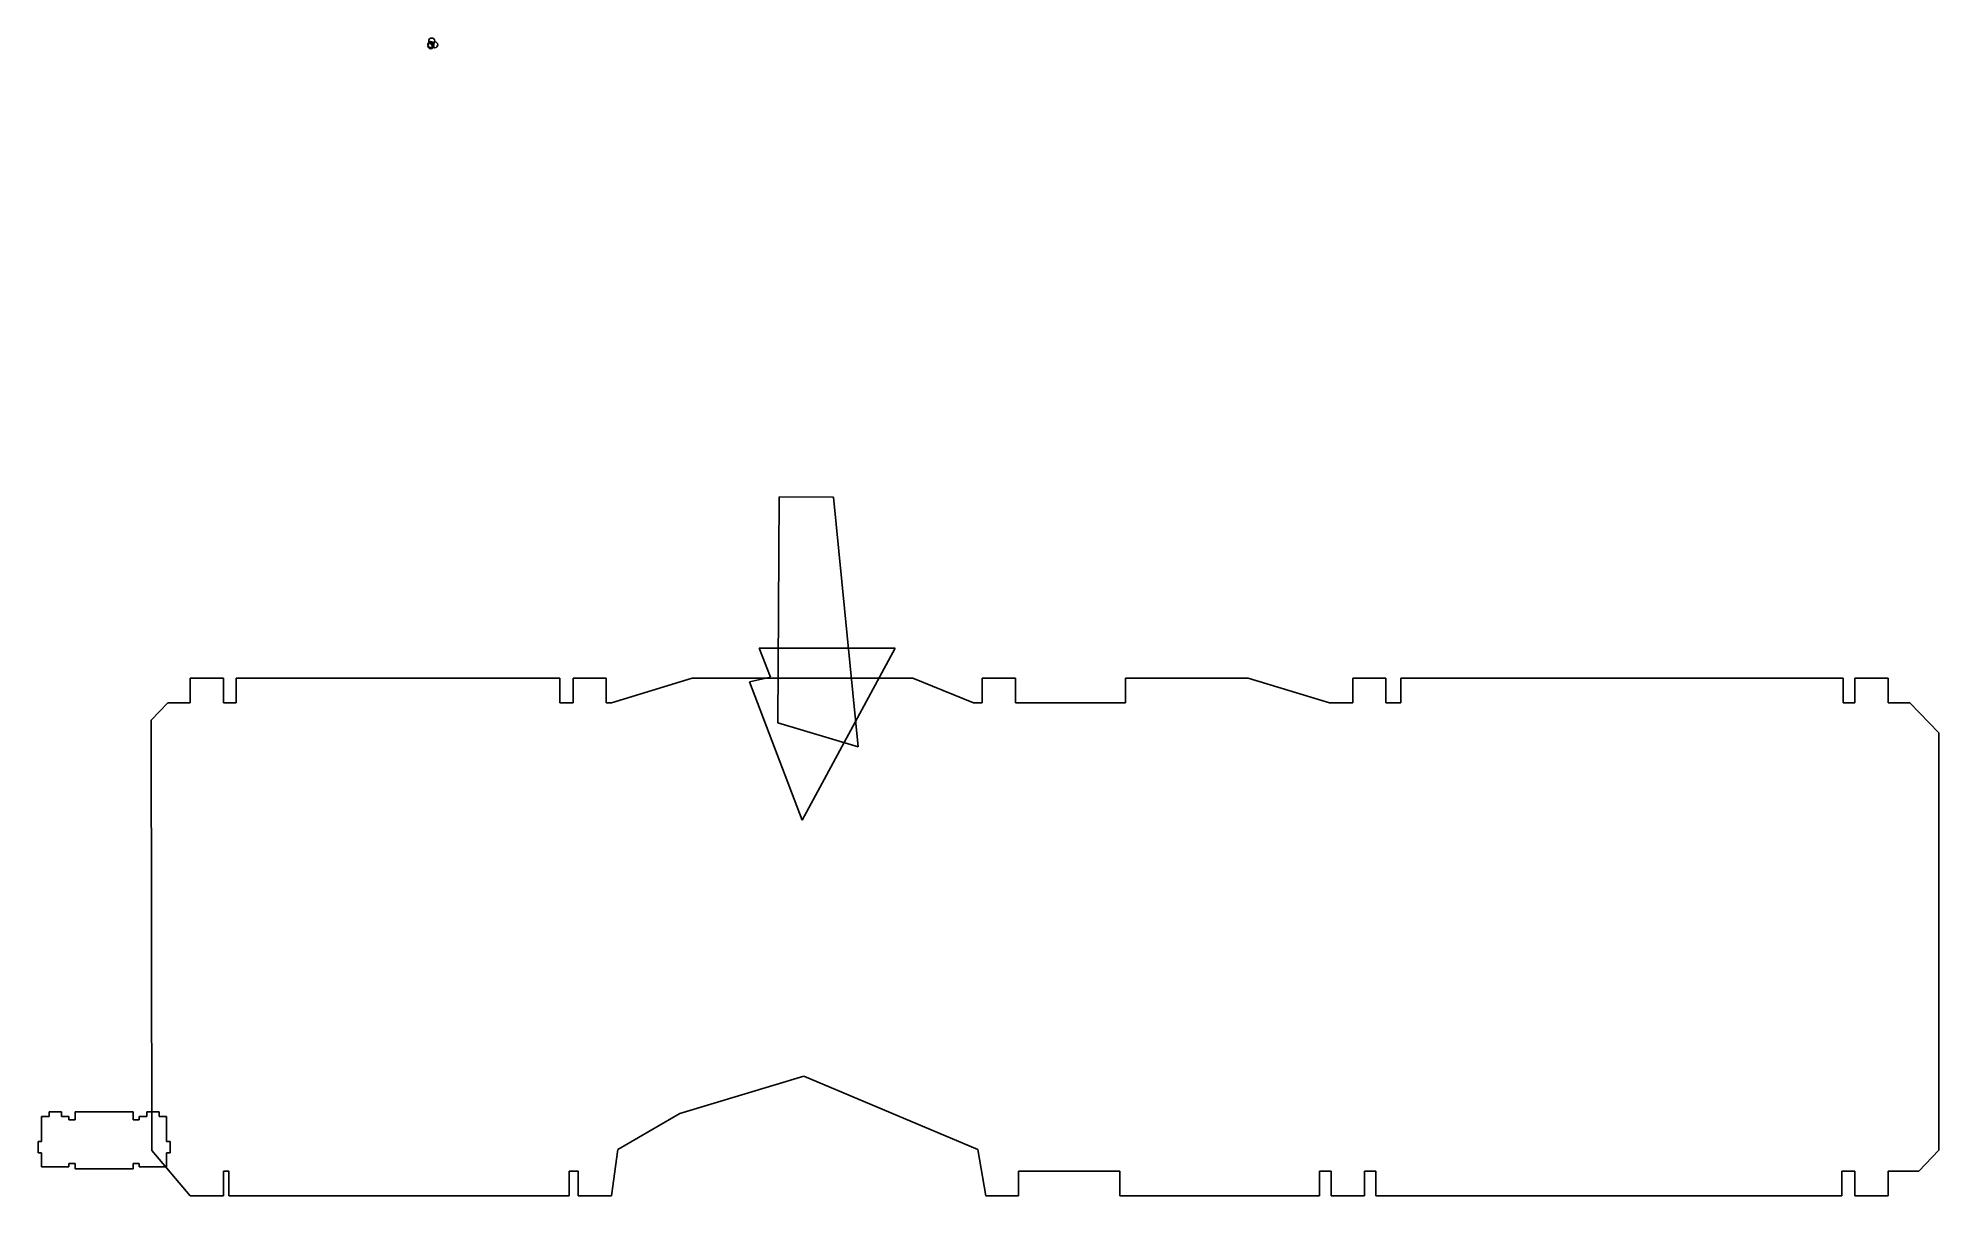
# Model space of a CAD drawing. Extents: x 25 to 1782, y 23 to 1093.
import ezdxf

# ---------------------------------------------------------------- set-up
doc = ezdxf.new("R2010")
doc.units = 0

msp = doc.modelspace()

# ---------------------------------------------------------------- linework, layer by layer
at = {"layer": 'Layer 1'}
for p, q in [((386.144266, 1091.228281), (385.927, 1090.15)), ((386.144266, 1091.228281), (385.927, 1090.15)), ((386.144266, 1091.228281), (385.927, 1090.15)), ((386.144266, 1091.228281), (385.927, 1090.15)), ((386.144266, 1091.228281), (385.927, 1090.15)), ((386.144266, 1091.228281), (385.927, 1090.15)), ((386.144266, 1091.228281), (385.927, 1090.15)), ((385.927, 1090.15), (386.144266, 1089.0775)), ((385.927, 1090.15), (386.144266, 1089.0775)), ((385.927, 1090.15), (386.144266, 1089.0775)), ((385.927, 1090.15), (386.144266, 1089.0775)), ((385.927, 1090.15), (386.144266, 1089.0775)), ((385.927, 1090.15), (386.144266, 1089.0775)), ((385.927, 1090.15), (386.144266, 1089.0775)), ((386.861922, 1089.402344), (385.983625, 1088.80875)), ((386.736625, 1092.10875), (386.144266, 1091.228281)), ((386.736625, 1092.10875), (386.144266, 1091.228281)), ((386.736625, 1092.10875), (386.144266, 1091.228281)), ((386.736625, 1092.10875), (386.144266, 1091.228281)), ((386.736625, 1092.10875), (386.144266, 1091.228281)), ((386.736625, 1092.10875), (386.144266, 1091.228281)), ((386.736625, 1092.10875), (386.144266, 1091.228281)), ((387.614922, 1092.702344), (386.736625, 1092.10875)), ((387.614922, 1092.702344), (386.736625, 1092.10875)), ((387.614922, 1092.702344), (386.736625, 1092.10875)), ((387.614922, 1092.702344), (386.736625, 1092.10875)), ((387.614922, 1092.702344), (386.736625, 1092.10875)), ((387.614922, 1092.702344), (386.736625, 1092.10875)), ((387.614922, 1092.702344), (386.736625, 1092.10875)), ((387.937, 1089.62), (386.861922, 1089.402344)), ((388.69, 1092.92), (387.614922, 1092.702344)), ((388.69, 1092.92), (387.614922, 1092.702344)), ((388.69, 1092.92), (387.614922, 1092.702344)), ((388.69, 1092.92), (387.614922, 1092.702344)), ((388.69, 1092.92), (387.614922, 1092.702344)), ((388.69, 1092.92), (387.614922, 1092.702344)), ((388.69, 1092.92), (387.614922, 1092.702344)), ((389.0135, 1089.402344), (387.937, 1089.62)), ((389.7665, 1092.702344), (388.69, 1092.92)), ((389.7665, 1092.702344), (388.69, 1092.92)), ((389.7665, 1092.702344), (388.69, 1092.92)), ((389.7665, 1092.702344), (388.69, 1092.92)), ((389.7665, 1092.702344), (388.69, 1092.92)), ((389.7665, 1092.702344), (388.69, 1092.92)), ((389.7665, 1092.702344), (388.69, 1092.92)), ((389.892, 1088.80875), (389.0135, 1089.402344)), ((390.539922, 1089.192344), (389.661625, 1088.59875)), ((390.645, 1092.10875), (389.7665, 1092.702344)), ((390.645, 1092.10875), (389.7665, 1092.702344)), ((390.645, 1092.10875), (389.7665, 1092.702344)), ((390.645, 1092.10875), (389.7665, 1092.702344)), ((390.645, 1092.10875), (389.7665, 1092.702344)), ((390.645, 1092.10875), (389.7665, 1092.702344)), ((390.645, 1092.10875), (389.7665, 1092.702344)), ((391.615, 1089.41), (390.539922, 1089.192344)), ((391.237, 1091.228281), (390.645, 1092.10875)), ((391.237, 1091.228281), (390.645, 1092.10875)), ((391.237, 1091.228281), (390.645, 1092.10875)), ((391.237, 1091.228281), (390.645, 1092.10875)), ((391.237, 1091.228281), (390.645, 1092.10875)), ((391.237, 1091.228281), (390.645, 1092.10875)), ((391.237, 1091.228281), (390.645, 1092.10875)), ((391.454, 1090.15), (391.237, 1091.228281)), ((391.454, 1090.15), (391.237, 1091.228281)), ((391.454, 1090.15), (391.237, 1091.228281)), ((391.454, 1090.15), (391.237, 1091.228281)), ((391.454, 1090.15), (391.237, 1091.228281)), ((391.454, 1090.15), (391.237, 1091.228281)), ((391.454, 1090.15), (391.237, 1091.228281)), ((391.237, 1089.0775), (391.454, 1090.15)), ((391.237, 1089.0775), (391.454, 1090.15)), ((391.237, 1089.0775), (391.454, 1090.15)), ((391.237, 1089.0775), (391.454, 1090.15)), ((391.237, 1089.0775), (391.454, 1090.15)), ((391.237, 1089.0775), (391.454, 1090.15)), ((391.237, 1089.0775), (391.454, 1090.15)), ((391.454, 1090.15), (391.454, 1090.15)), ((391.454, 1090.15), (391.454, 1090.15)), ((391.454, 1090.15), (391.454, 1090.15)), ((391.454, 1090.15), (391.454, 1090.15)), ((391.454, 1090.15), (391.454, 1090.15)), ((391.454, 1090.15), (391.454, 1090.15)), ((391.454, 1090.15), (391.454, 1090.15)), ((392.6915, 1089.192344), (391.615, 1089.41)), ((393.57, 1088.59875), (392.6915, 1089.192344)), ((385.391266, 1087.928281), (385.174, 1086.85)), ((385.174, 1086.85), (385.391266, 1085.7775)), ((385.392266, 1086.838281), (385.175, 1085.76)), ((385.175, 1085.76), (385.392266, 1084.6875)), ((385.983625, 1088.80875), (385.391266, 1087.928281)), ((385.391266, 1085.7775), (385.983625, 1084.9)), ((385.984625, 1087.71875), (385.392266, 1086.838281)), ((385.392266, 1084.6875), (385.984625, 1083.81)), ((385.983625, 1084.9), (386.861922, 1084.3075)), ((386.862922, 1088.312344), (385.984625, 1087.71875)), ((385.984625, 1083.81), (386.862922, 1083.2175)), ((386.144266, 1089.0775), (386.736625, 1088.2)), ((386.144266, 1089.0775), (386.736625, 1088.2)), ((386.144266, 1089.0775), (386.736625, 1088.2)), ((386.144266, 1089.0775), (386.736625, 1088.2)), ((386.144266, 1089.0775), (386.736625, 1088.2)), ((386.144266, 1089.0775), (386.736625, 1088.2)), ((386.144266, 1089.0775), (386.736625, 1088.2)), ((386.736625, 1088.2), (387.614922, 1087.6075)), ((386.736625, 1088.2), (387.614922, 1087.6075)), ((386.736625, 1088.2), (387.614922, 1087.6075)), ((386.736625, 1088.2), (387.614922, 1087.6075)), ((386.736625, 1088.2), (387.614922, 1087.6075)), ((386.736625, 1088.2), (387.614922, 1087.6075)), ((386.736625, 1088.2), (387.614922, 1087.6075)), ((386.861922, 1084.3075), (387.937, 1084.09)), ((387.938, 1088.53), (386.862922, 1088.312344)), ((386.862922, 1083.2175), (387.938, 1083)), ((387.614922, 1087.6075), (388.69, 1087.39)), ((387.614922, 1087.6075), (388.69, 1087.39)), ((387.614922, 1087.6075), (388.69, 1087.39)), ((387.614922, 1087.6075), (388.69, 1087.39)), ((387.614922, 1087.6075), (388.69, 1087.39)), ((387.614922, 1087.6075), (388.69, 1087.39)), ((387.614922, 1087.6075), (388.69, 1087.39)), ((387.937, 1084.09), (389.0135, 1084.3075)), ((389.0145, 1088.312344), (387.938, 1088.53)), ((387.938, 1083), (389.0145, 1083.2175)), ((388.69, 1087.39), (389.7665, 1087.6075)), ((388.69, 1087.39), (389.7665, 1087.6075)), ((388.69, 1087.39), (389.7665, 1087.6075)), ((388.69, 1087.39), (389.7665, 1087.6075)), ((388.69, 1087.39), (389.7665, 1087.6075)), ((388.69, 1087.39), (389.7665, 1087.6075)), ((388.69, 1087.39), (389.7665, 1087.6075)), ((389.069266, 1087.718281), (388.852, 1086.64)), ((388.852, 1086.64), (389.069266, 1085.5675)), ((389.0135, 1084.3075), (389.892, 1084.9)), ((389.893, 1087.71875), (389.0145, 1088.312344)), ((389.0145, 1083.2175), (389.893, 1083.81)), ((389.661625, 1088.59875), (389.069266, 1087.718281)), ((389.069266, 1085.5675), (389.661625, 1084.69)), ((389.661625, 1084.69), (390.539922, 1084.0975)), ((389.7665, 1087.6075), (390.645, 1088.2)), ((389.7665, 1087.6075), (390.645, 1088.2)), ((389.7665, 1087.6075), (390.645, 1088.2)), ((389.7665, 1087.6075), (390.645, 1088.2)), ((389.7665, 1087.6075), (390.645, 1088.2)), ((389.7665, 1087.6075), (390.645, 1088.2)), ((389.7665, 1087.6075), (390.645, 1088.2)), ((390.484, 1087.928281), (389.892, 1088.80875)), ((389.892, 1084.9), (390.484, 1085.7775)), ((390.485, 1086.838281), (389.893, 1087.71875)), ((389.893, 1083.81), (390.485, 1084.6875)), ((390.701, 1086.85), (390.484, 1087.928281)), ((390.484, 1085.7775), (390.701, 1086.85)), ((390.702, 1085.76), (390.485, 1086.838281)), ((390.485, 1084.6875), (390.702, 1085.76)), ((390.539922, 1084.0975), (391.615, 1083.88)), ((390.645, 1088.2), (391.237, 1089.0775)), ((390.645, 1088.2), (391.237, 1089.0775)), ((390.645, 1088.2), (391.237, 1089.0775)), ((390.645, 1088.2), (391.237, 1089.0775)), ((390.645, 1088.2), (391.237, 1089.0775)), ((390.645, 1088.2), (391.237, 1089.0775)), ((390.645, 1088.2), (391.237, 1089.0775)), ((390.701, 1086.85), (390.701, 1086.85)), ((390.702, 1085.76), (390.702, 1085.76)), ((391.615, 1083.88), (392.6915, 1084.0975)), ((392.6915, 1084.0975), (393.57, 1084.69)), ((394.162, 1087.718281), (393.57, 1088.59875)), ((393.57, 1084.69), (394.162, 1085.5675)), ((394.379, 1086.64), (394.162, 1087.718281)), ((394.162, 1085.5675), (394.379, 1086.64)), ((394.379, 1086.64), (394.379, 1086.64)), ((708.56, 460.116), (709.877, 668.929)), ((709.877, 668.929), (759.97, 668.782)), ((759.97, 668.782), (782.764, 438.135)), ((701.898, 502.343), (691.364, 529.178)), ((691.364, 529.178), (817.076, 529.178)), ((817.076, 529.178), (731.092, 370.107)), ((817.076, 529.178), (817.076, 529.178)), ((165.612, 478.748), (165.612, 501.547)), ((165.612, 501.547), (196.291, 501.547)), ((196.291, 501.547), (196.291, 478.758)), ((208.154, 478.758), (208.154, 501.568)), ((208.154, 501.568), (507.077, 501.568)), ((507.077, 501.568), (507.077, 478.772)), ((519.308, 478.773), (519.308, 501.547)), ((519.308, 501.547), (549.987, 501.547)), ((549.987, 501.547), (549.987, 478.783)), ((554.844, 478.783), (629.371, 501.568)), ((629.371, 501.568), (833.27, 501.568)), ((682.474, 497.997), (701.898, 502.343)), ((731.092, 370.107), (682.474, 497.997)), ((833.27, 501.568), (889.335, 478.728)), ((897.34, 478.728), (897.34, 501.568)), ((897.34, 501.568), (928.019, 501.568)), ((928.019, 501.568), (928.019, 478.728)), ((1029.81, 478.728), (1029.81, 501.568)), ((1029.81, 501.568), (1143.29, 501.568)), ((1143.29, 501.568), (1218.28, 478.728)), ((1239.83, 478.728), (1239.83, 501.568)), ((1239.83, 501.568), (1270.51, 501.568)), ((1270.51, 501.568), (1270.51, 478.74)), ((1284.33, 478.74), (1284.33, 501.568)), ((1284.33, 501.568), (1692.94, 501.568)), ((1692.94, 501.568), (1692.94, 478.728)), ((1703.77, 478.728), (1703.77, 501.568)), ((1703.77, 501.568), (1734.45, 501.568)), ((1734.45, 501.568), (1734.45, 478.728)), ((129.581, 462.558), (144.804, 478.748)), ((144.804, 478.748), (165.612, 478.748)), ((196.291, 478.758), (208.154, 478.758)), ((507.077, 478.772), (519.308, 478.773)), ((549.987, 478.783), (554.844, 478.783)), ((889.335, 478.728), (897.34, 478.728)), ((928.019, 478.728), (1029.81, 478.728)), ((1218.28, 478.728), (1239.83, 478.728)), ((1270.51, 478.74), (1284.33, 478.74)), ((1692.94, 478.728), (1703.77, 478.728)), ((1734.45, 478.728), (1754.74, 478.728)), ((1754.74, 478.728), (1781.52, 451.009)), ((1754.74, 478.728), (1754.74, 478.728)), ((130.238, 65.078), (129.581, 462.558)), ((782.764, 438.135), (708.56, 460.116)), ((1781.52, 451.009), (1781.52, 65.195)), ((782.764, 438.135), (782.764, 438.135)), ((732.653, 133.738), (618.071, 99.315)), ((893.419, 65.855), (732.653, 133.738)), ((35.085, 96.384), (28.269, 96.384)), ((28.269, 96.384), (28.269, 73.344)), ((35.085, 96.384), (28.269, 96.384)), ((28.269, 96.384), (28.269, 73.344)), ((35.085, 96.384), (28.269, 96.384)), ((28.269, 96.384), (28.269, 73.344)), ((35.085, 96.384), (28.269, 96.384)), ((28.269, 96.384), (28.269, 73.344)), ((35.085, 96.384), (28.269, 96.384)), ((28.269, 96.384), (28.269, 73.344)), ((35.085, 96.384), (28.269, 96.384)), ((28.269, 96.384), (28.269, 73.344)), ((35.085, 96.384), (28.269, 96.384)), ((28.269, 96.384), (28.269, 73.344)), ((46.605, 100.8), (35.085, 100.8)), ((35.085, 100.8), (35.085, 96.384)), ((46.605, 100.8), (35.085, 100.8)), ((35.085, 100.8), (35.085, 96.384)), ((46.605, 100.8), (35.085, 100.8)), ((35.085, 100.8), (35.085, 96.384)), ((46.605, 100.8), (35.085, 100.8)), ((35.085, 100.8), (35.085, 96.384)), ((46.605, 100.8), (35.085, 100.8)), ((35.085, 100.8), (35.085, 96.384)), ((46.605, 100.8), (35.085, 100.8)), ((35.085, 100.8), (35.085, 96.384)), ((46.605, 100.8), (35.085, 100.8)), ((35.085, 100.8), (35.085, 96.384)), ((46.605, 96.384), (46.605, 100.8)), ((46.605, 96.384), (46.605, 100.8)), ((46.605, 96.384), (46.605, 100.8)), ((46.605, 96.384), (46.605, 100.8)), ((46.605, 96.384), (46.605, 100.8)), ((46.605, 96.384), (46.605, 100.8)), ((46.605, 96.384), (46.605, 100.8)), ((53.421, 96.384), (46.605, 96.384)), ((53.421, 96.384), (46.605, 96.384)), ((53.421, 96.384), (46.605, 96.384)), ((53.421, 96.384), (46.605, 96.384)), ((53.421, 96.384), (46.605, 96.384)), ((53.421, 96.384), (46.605, 96.384)), ((53.421, 96.384), (46.605, 96.384)), ((53.421, 93.408), (53.421, 96.384)), ((53.421, 93.408), (53.421, 96.384)), ((53.421, 93.408), (53.421, 96.384)), ((53.421, 93.408), (53.421, 96.384)), ((53.421, 93.408), (53.421, 96.384)), ((53.421, 93.408), (53.421, 96.384)), ((53.421, 93.408), (53.421, 96.384)), ((59.165, 93.408), (53.421, 93.408)), ((59.165, 93.408), (53.421, 93.408)), ((59.165, 93.408), (53.421, 93.408)), ((59.165, 93.408), (53.421, 93.408)), ((59.165, 93.408), (53.421, 93.408)), ((59.165, 93.408), (53.421, 93.408)), ((59.165, 93.408), (53.421, 93.408)), ((112.8, 100.8), (59.165, 100.8)), ((59.165, 100.8), (59.165, 93.408)), ((112.8, 100.8), (59.165, 100.8)), ((59.165, 100.8), (59.165, 93.408)), ((112.8, 100.8), (59.165, 100.8)), ((59.165, 100.8), (59.165, 93.408)), ((112.8, 100.8), (59.165, 100.8)), ((59.165, 100.8), (59.165, 93.408)), ((112.8, 100.8), (59.165, 100.8)), ((59.165, 100.8), (59.165, 93.408)), ((112.8, 100.8), (59.165, 100.8)), ((59.165, 100.8), (59.165, 93.408)), ((112.8, 100.8), (59.165, 100.8)), ((59.165, 100.8), (59.165, 93.408)), ((112.8, 93.408), (112.8, 100.8)), ((112.8, 93.408), (112.8, 100.8)), ((112.8, 93.408), (112.8, 100.8)), ((112.8, 93.408), (112.8, 100.8)), ((112.8, 93.408), (112.8, 100.8)), ((112.8, 93.408), (112.8, 100.8)), ((112.8, 93.408), (112.8, 100.8)), ((118.544, 93.408), (112.8, 93.408)), ((118.544, 93.408), (112.8, 93.408)), ((118.544, 93.408), (112.8, 93.408)), ((118.544, 93.408), (112.8, 93.408)), ((118.544, 93.408), (112.8, 93.408)), ((118.544, 93.408), (112.8, 93.408)), ((118.544, 93.408), (112.8, 93.408)), ((125.36, 96.384), (118.544, 96.384)), ((118.544, 96.384), (118.544, 93.408)), ((125.36, 96.384), (118.544, 96.384)), ((118.544, 96.384), (118.544, 93.408)), ((125.36, 96.384), (118.544, 96.384)), ((118.544, 96.384), (118.544, 93.408)), ((125.36, 96.384), (118.544, 96.384)), ((118.544, 96.384), (118.544, 93.408)), ((125.36, 96.384), (118.544, 96.384)), ((118.544, 96.384), (118.544, 93.408)), ((125.36, 96.384), (118.544, 96.384)), ((118.544, 96.384), (118.544, 93.408)), ((125.36, 96.384), (118.544, 96.384)), ((118.544, 96.384), (118.544, 93.408)), ((136.88, 100.8), (125.36, 100.8)), ((125.36, 100.8), (125.36, 96.384)), ((136.88, 100.8), (125.36, 100.8)), ((125.36, 100.8), (125.36, 96.384)), ((136.88, 100.8), (125.36, 100.8)), ((125.36, 100.8), (125.36, 96.384)), ((136.88, 100.8), (125.36, 100.8)), ((125.36, 100.8), (125.36, 96.384)), ((136.88, 100.8), (125.36, 100.8)), ((125.36, 100.8), (125.36, 96.384)), ((136.88, 100.8), (125.36, 100.8)), ((125.36, 100.8), (125.36, 96.384)), ((136.88, 100.8), (125.36, 100.8)), ((125.36, 100.8), (125.36, 96.384)), ((136.88, 96.384), (136.88, 100.8)), ((136.88, 96.384), (136.88, 100.8)), ((136.88, 96.384), (136.88, 100.8)), ((136.88, 96.384), (136.88, 100.8)), ((136.88, 96.384), (136.88, 100.8)), ((136.88, 96.384), (136.88, 100.8)), ((136.88, 96.384), (136.88, 100.8)), ((143.696, 96.384), (136.88, 96.384)), ((143.696, 96.384), (136.88, 96.384)), ((143.696, 96.384), (136.88, 96.384)), ((143.696, 96.384), (136.88, 96.384)), ((143.696, 96.384), (136.88, 96.384)), ((143.696, 96.384), (136.88, 96.384)), ((143.696, 96.384), (136.88, 96.384)), ((143.696, 73.344), (143.696, 96.384)), ((143.696, 73.344), (143.696, 96.384)), ((143.696, 73.344), (143.696, 96.384)), ((143.696, 73.344), (143.696, 96.384)), ((143.696, 73.344), (143.696, 96.384)), ((143.696, 73.344), (143.696, 96.384)), ((143.696, 73.344), (143.696, 96.384)), ((618.071, 99.315), (560.699, 65.855)), ((28.269, 73.344), (24.926, 73.344)), ((24.926, 73.344), (24.926, 62.784)), ((28.269, 73.344), (24.926, 73.344)), ((24.926, 73.344), (24.926, 62.784)), ((28.269, 73.344), (24.926, 73.344)), ((24.926, 73.344), (24.926, 62.784)), ((28.269, 73.344), (24.926, 73.344)), ((24.926, 73.344), (24.926, 62.784)), ((28.269, 73.344), (24.926, 73.344)), ((24.926, 73.344), (24.926, 62.784)), ((28.269, 73.344), (24.926, 73.344)), ((24.926, 73.344), (24.926, 62.784)), ((28.269, 73.344), (24.926, 73.344)), ((24.926, 73.344), (24.926, 62.784)), ((147.038, 73.344), (143.696, 73.344)), ((147.038, 73.344), (143.696, 73.344)), ((147.038, 73.344), (143.696, 73.344)), ((147.038, 73.344), (143.696, 73.344)), ((147.038, 73.344), (143.696, 73.344)), ((147.038, 73.344), (143.696, 73.344)), ((147.038, 73.344), (143.696, 73.344)), ((147.038, 62.784), (147.038, 73.344)), ((147.038, 62.784), (147.038, 73.344)), ((147.038, 62.784), (147.038, 73.344)), ((147.038, 62.784), (147.038, 73.344)), ((147.038, 62.784), (147.038, 73.344)), ((147.038, 62.784), (147.038, 73.344)), ((147.038, 62.784), (147.038, 73.344)), ((24.926, 62.784), (28.269, 62.784)), ((24.926, 62.784), (28.269, 62.784)), ((24.926, 62.784), (28.269, 62.784)), ((24.926, 62.784), (28.269, 62.784)), ((24.926, 62.784), (28.269, 62.784)), ((24.926, 62.784), (28.269, 62.784)), ((24.926, 62.784), (28.269, 62.784)), ((28.269, 62.784), (28.269, 49.92)), ((28.269, 62.784), (28.269, 49.92)), ((28.269, 62.784), (28.269, 49.92)), ((28.269, 62.784), (28.269, 49.92)), ((28.269, 62.784), (28.269, 49.92)), ((28.269, 62.784), (28.269, 49.92)), ((28.269, 62.784), (28.269, 49.92)), ((53.421, 49.92), (53.421, 52.992)), ((53.421, 52.992), (59.165, 52.992)), ((53.421, 49.92), (53.421, 52.992)), ((53.421, 52.992), (59.165, 52.992)), ((53.421, 49.92), (53.421, 52.992)), ((53.421, 52.992), (59.165, 52.992)), ((53.421, 49.92), (53.421, 52.992)), ((53.421, 52.992), (59.165, 52.992)), ((53.421, 49.92), (53.421, 52.992)), ((53.421, 52.992), (59.165, 52.992)), ((53.421, 49.92), (53.421, 52.992)), ((53.421, 52.992), (59.165, 52.992)), ((53.421, 49.92), (53.421, 52.992)), ((53.421, 52.992), (59.165, 52.992)), ((59.165, 52.992), (59.165, 48)), ((59.165, 52.992), (59.165, 48)), ((59.165, 52.992), (59.165, 48)), ((59.165, 52.992), (59.165, 48)), ((59.165, 52.992), (59.165, 48)), ((59.165, 52.992), (59.165, 48)), ((59.165, 52.992), (59.165, 48)), ((112.8, 48), (112.8, 52.992)), ((112.8, 52.992), (118.544, 52.992)), ((112.8, 48), (112.8, 52.992)), ((112.8, 52.992), (118.544, 52.992)), ((112.8, 48), (112.8, 52.992)), ((112.8, 52.992), (118.544, 52.992)), ((112.8, 48), (112.8, 52.992)), ((112.8, 52.992), (118.544, 52.992)), ((112.8, 48), (112.8, 52.992)), ((112.8, 52.992), (118.544, 52.992)), ((112.8, 48), (112.8, 52.992)), ((112.8, 52.992), (118.544, 52.992)), ((112.8, 48), (112.8, 52.992)), ((112.8, 52.992), (118.544, 52.992)), ((118.544, 52.992), (118.544, 49.92)), ((118.544, 52.992), (118.544, 49.92)), ((118.544, 52.992), (118.544, 49.92)), ((118.544, 52.992), (118.544, 49.92)), ((118.544, 52.992), (118.544, 49.92)), ((118.544, 52.992), (118.544, 49.92)), ((118.544, 52.992), (118.544, 49.92)), ((165.603, 23.015), (130.238, 65.078)), ((143.696, 49.92), (143.696, 62.784)), ((143.696, 62.784), (147.038, 62.784)), ((143.696, 49.92), (143.696, 62.784)), ((143.696, 62.784), (147.038, 62.784)), ((143.696, 49.92), (143.696, 62.784)), ((143.696, 62.784), (147.038, 62.784)), ((143.696, 49.92), (143.696, 62.784)), ((143.696, 62.784), (147.038, 62.784)), ((143.696, 49.92), (143.696, 62.784)), ((143.696, 62.784), (147.038, 62.784)), ((143.696, 49.92), (143.696, 62.784)), ((143.696, 62.784), (147.038, 62.784)), ((143.696, 49.92), (143.696, 62.784)), ((143.696, 62.784), (147.038, 62.784)), ((560.699, 65.855), (554.844, 23.015)), ((900.723, 23.015), (893.419, 65.855)), ((1781.52, 65.195), (1762.98, 45.957)), ((28.269, 49.92), (53.421, 49.92)), ((28.269, 49.92), (53.421, 49.92)), ((28.269, 49.92), (53.421, 49.92)), ((28.269, 49.92), (53.421, 49.92)), ((28.269, 49.92), (53.421, 49.92)), ((28.269, 49.92), (53.421, 49.92)), ((28.269, 49.92), (53.421, 49.92)), ((59.165, 48), (112.8, 48)), ((59.165, 48), (112.8, 48)), ((59.165, 48), (112.8, 48)), ((59.165, 48), (112.8, 48)), ((59.165, 48), (112.8, 48)), ((59.165, 48), (112.8, 48)), ((59.165, 48), (112.8, 48)), ((112.8, 48), (112.8, 48)), ((112.8, 48), (112.8, 48)), ((112.8, 48), (112.8, 48)), ((112.8, 48), (112.8, 48)), ((112.8, 48), (112.8, 48)), ((112.8, 48), (112.8, 48)), ((112.8, 48), (112.8, 48)), ((118.544, 49.92), (143.696, 49.92)), ((118.544, 49.92), (143.696, 49.92)), ((118.544, 49.92), (143.696, 49.92)), ((118.544, 49.92), (143.696, 49.92)), ((118.544, 49.92), (143.696, 49.92)), ((118.544, 49.92), (143.696, 49.92)), ((118.544, 49.92), (143.696, 49.92)), ((201.222, 45.957), (196.282, 45.957)), ((196.282, 45.957), (196.282, 23.015)), ((201.222, 23.015), (201.222, 45.957)), ((524.165, 45.957), (515.683, 45.957)), ((515.683, 45.957), (515.683, 23.015)), ((524.165, 23.015), (524.165, 45.957)), ((1024.46, 45.957), (931.035, 45.957)), ((931.035, 45.957), (931.035, 23.015)), ((1024.46, 23.015), (1024.46, 45.957)), ((1219.96, 45.957), (1208.95, 45.957)), ((1208.95, 45.957), (1208.95, 23.015)), ((1219.96, 23.015), (1219.96, 45.957)), ((1260.99, 45.957), (1250.64, 45.957)), ((1250.64, 45.957), (1250.64, 23.015)), ((1260.99, 23.015), (1260.99, 45.957)), ((1703.63, 45.957), (1691.8, 45.957)), ((1691.8, 45.957), (1691.8, 23.015)), ((1703.63, 23.015), (1703.63, 45.957)), ((1762.98, 45.957), (1734.45, 45.957)), ((1734.45, 45.957), (1734.45, 23.015)), ((196.282, 23.015), (165.603, 23.015)), ((515.683, 23.015), (201.222, 23.015)), ((554.844, 23.015), (524.165, 23.015)), ((931.035, 23.015), (900.723, 23.015)), ((1208.95, 23.015), (1024.46, 23.015)), ((1250.64, 23.015), (1219.96, 23.015)), ((1691.8, 23.015), (1260.99, 23.015)), ((1734.45, 23.015), (1703.63, 23.015))]:
    msp.add_line(p, q, dxfattribs=at)

doc.saveas('drawing.dxf')
